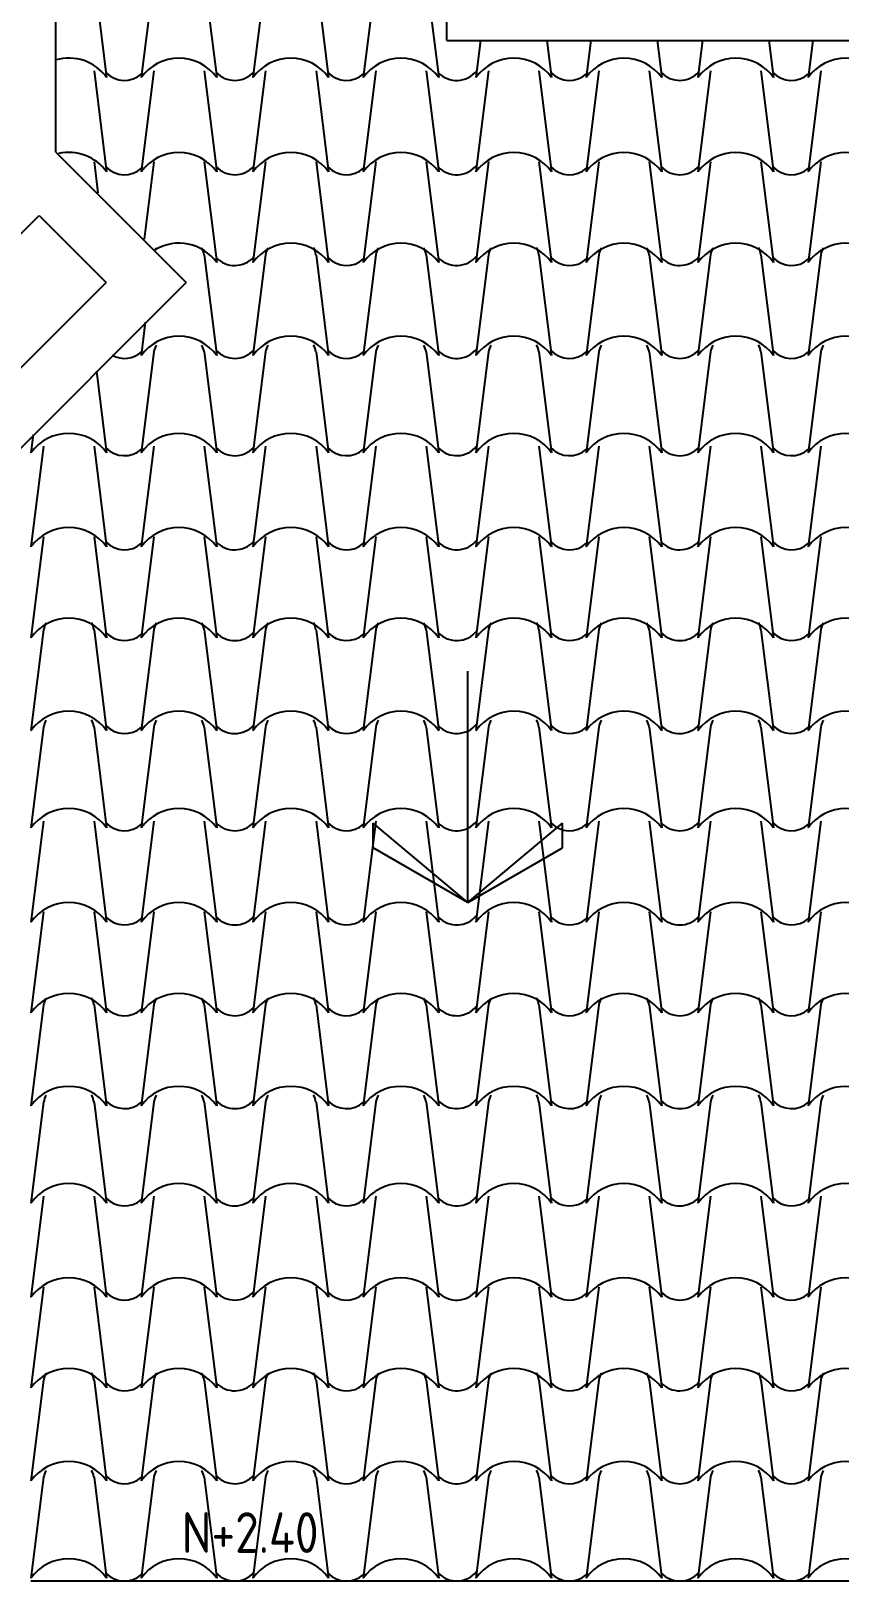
# Model space of a CAD drawing. Header units: millimetres. Extents: x 165.3 to 199.3, y 80.6 to 112.
# Drawn here: x 190.9 to 195.17, y 80.6 to 88.8 of the extents above; entities that cross this region are included whole.
import ezdxf

# ---------------------------------------------------------------- set-up
doc = ezdxf.new("R2010")
doc.units = ezdxf.units.MM
for name, color, linetype in [('30', 3, 'Continuous'), ('alero', 2, 'Continuous'), ('closed', 4, 'Continuous'), ('escalera', 3, 'Continuous'), ('flechas', 4, 'Continuous'), ('muro1', 5, 'Continuous'), ('muro2', 1, 'Continuous')]:
    doc.layers.add(name, color=color, linetype=linetype)
doc.styles.add('ARCH', font='ARCHITXT.SHX')

msp = doc.modelspace()

# ---------------------------------------------------------------- linework, layer by layer
at = {"layer": 'alero', "linetype": 'Continuous', "ltscale": 0.03}
for q in [(193.0966, 91.7454), (197.4966, 88.7454)]:
    msp.add_line((193.0966, 88.7454), q, dxfattribs=at)
at = {"layer": 'closed', "ltscale": 0.015}
msp.add_line((190.8966, 80.5998), (199.2966, 80.5998), dxfattribs=at)
at = {"layer": 'escalera'}
for p, q in [((192.707, 84.4757), (192.707, 84.6067)), ((193.2076, 84.1866), (192.707, 84.6067)), ((193.2076, 84.1866), (193.7082, 84.6067)), ((193.7082, 84.4757), (193.7082, 84.6067)), ((193.2076, 84.1866), (192.707, 84.4757)), ((193.2076, 84.1866), (193.7082, 84.4757))]:
    msp.add_line(p, q, dxfattribs=at)
at = {"layer": 'flechas'}
for p, q in [((191.2299, 89.0826), (191.2966, 88.5493)), ((191.546, 89.0826), (191.4793, 88.5493)), ((191.8127, 89.0826), (191.8793, 88.5493)), ((192.1373, 89.0826), (192.0706, 88.5493)), ((192.404, 89.0826), (192.4706, 88.5493)), ((192.72, 89.0826), (192.6534, 88.5493)), ((192.9867, 89.0826), (193.0534, 88.5493)), ((193.2745, 88.7454), (193.25, 88.5493)), ((193.6255, 88.7454), (193.65, 88.5493)), ((193.8572, 88.7454), (193.8327, 88.5493)), ((194.2082, 88.7454), (194.2327, 88.5493)), ((194.4485, 88.7454), (194.424, 88.5493)), ((194.7995, 88.7454), (194.824, 88.5493)), ((195.0313, 88.7454), (195.0068, 88.5493)), ((191.2299, 88.5839), (191.2966, 88.0505)), ((191.546, 88.5839), (191.4793, 88.0505)), ((191.8127, 88.5839), (191.8793, 88.0505)), ((192.1373, 88.5839), (192.0706, 88.0505)), ((192.404, 88.5839), (192.4706, 88.0505)), ((192.72, 88.5839), (192.6534, 88.0505)), ((192.9867, 88.5839), (193.0534, 88.0505)), ((193.3167, 88.5839), (193.25, 88.0505)), ((193.5833, 88.5839), (193.65, 88.0505)), ((193.8994, 88.5839), (193.8327, 88.0505)), ((194.1661, 88.5839), (194.2327, 88.0505)), ((194.4907, 88.5839), (194.424, 88.0505)), ((194.7574, 88.5839), (194.824, 88.0505)), ((195.0734, 88.5839), (195.0068, 88.0505)), ((191.2299, 88.1039), (191.2506, 87.939)), ((191.546, 88.1039), (191.4949, 87.6947)), ((191.8127, 88.1039), (191.8793, 87.5706)), ((192.1373, 88.1039), (192.0706, 87.5706)), ((192.404, 88.1039), (192.4706, 87.5706)), ((192.72, 88.1039), (192.6534, 87.5706)), ((192.9867, 88.1039), (193.0534, 87.5706)), ((193.3167, 88.1039), (193.25, 87.5706)), ((193.5833, 88.1039), (193.65, 87.5706)), ((193.8994, 88.1039), (193.8327, 87.5706)), ((194.1661, 88.1039), (194.2327, 87.5706)), ((194.4907, 88.1039), (194.424, 87.5706)), ((194.7574, 88.1039), (194.824, 87.5706)), ((195.0734, 88.1039), (195.0068, 87.5706)), ((191.8127, 87.6126), (191.8793, 87.0793)), ((192.1373, 87.6126), (192.0706, 87.0793)), ((192.404, 87.6126), (192.4706, 87.0793)), ((192.72, 87.6126), (192.6534, 87.0793)), ((192.9867, 87.6126), (193.0534, 87.0793)), ((193.3167, 87.6126), (193.25, 87.0793)), ((193.5833, 87.6126), (193.65, 87.0793)), ((193.8994, 87.6126), (193.8327, 87.0793)), ((194.1661, 87.6126), (194.2327, 87.0793)), ((194.4907, 87.6126), (194.424, 87.0793)), ((194.7574, 87.6126), (194.824, 87.0793)), ((195.0734, 87.6126), (195.0068, 87.0793)), ((191.5013, 87.255), (191.4793, 87.0793)), ((191.546, 87.0984), (191.4793, 86.565)), ((191.8127, 87.0984), (191.8793, 86.565)), ((192.1373, 87.0984), (192.0706, 86.565)), ((192.404, 87.0984), (192.4706, 86.565)), ((192.72, 87.0984), (192.6534, 86.565)), ((192.9867, 87.0984), (193.0534, 86.565)), ((193.3167, 87.0984), (193.25, 86.565)), ((193.5833, 87.0984), (193.65, 86.565)), ((193.8994, 87.0984), (193.8327, 86.565)), ((194.1661, 87.0984), (194.2327, 86.565)), ((194.4907, 87.0984), (194.424, 86.565)), ((194.7574, 87.0984), (194.824, 86.565)), ((195.0734, 87.0984), (195.0068, 86.565)), ((191.2427, 86.9964), (191.2966, 86.565)), ((190.9088, 86.6625), (190.8966, 86.565)), ((190.9633, 86.6005), (190.8966, 86.0672)), ((191.2299, 86.6005), (191.2966, 86.0672)), ((191.546, 86.6005), (191.4793, 86.0672)), ((191.8127, 86.6005), (191.8793, 86.0672)), ((192.1373, 86.6005), (192.0706, 86.0672)), ((192.404, 86.6005), (192.4706, 86.0672)), ((192.72, 86.6005), (192.6534, 86.0672)), ((192.9867, 86.6005), (193.0534, 86.0672)), ((193.3167, 86.6005), (193.25, 86.0672)), ((193.5833, 86.6005), (193.65, 86.0672)), ((193.8994, 86.6005), (193.8327, 86.0672)), ((194.1661, 86.6005), (194.2327, 86.0672)), ((194.4907, 86.6005), (194.424, 86.0672)), ((194.7574, 86.6005), (194.824, 86.0672)), ((195.0734, 86.6005), (195.0068, 86.0672)), ((190.9633, 86.1206), (190.8966, 85.5872)), ((191.2299, 86.1206), (191.2966, 85.5872)), ((191.546, 86.1206), (191.4793, 85.5872)), ((191.8127, 86.1206), (191.8793, 85.5872)), ((192.1373, 86.1206), (192.0706, 85.5872)), ((192.404, 86.1206), (192.4706, 85.5872)), ((192.72, 86.1206), (192.6534, 85.5872)), ((192.9867, 86.1206), (193.0534, 85.5872)), ((193.3167, 86.1206), (193.25, 85.5872)), ((193.5833, 86.1206), (193.65, 85.5872)), ((193.8994, 86.1206), (193.8327, 85.5872)), ((194.1661, 86.1206), (194.2327, 85.5872)), ((194.4907, 86.1206), (194.424, 85.5872)), ((194.7574, 86.1206), (194.824, 85.5872)), ((195.0734, 86.1206), (195.0068, 85.5872)), ((190.9633, 85.6292), (190.8966, 85.0959)), ((191.2299, 85.6292), (191.2966, 85.0959)), ((191.546, 85.6292), (191.4793, 85.0959)), ((191.8127, 85.6292), (191.8793, 85.0959)), ((192.1373, 85.6292), (192.0706, 85.0959)), ((192.404, 85.6292), (192.4706, 85.0959)), ((192.72, 85.6292), (192.6534, 85.0959)), ((192.9867, 85.6292), (193.0534, 85.0959)), ((193.3167, 85.6292), (193.25, 85.0959)), ((193.5833, 85.6292), (193.65, 85.0959)), ((193.8994, 85.6292), (193.8327, 85.0959)), ((194.1661, 85.6292), (194.2327, 85.0959)), ((194.4907, 85.6292), (194.424, 85.0959)), ((194.7574, 85.6292), (194.824, 85.0959)), ((195.0734, 85.6292), (195.0068, 85.0959)), ((190.9633, 85.115), (190.8966, 84.5817)), ((191.2299, 85.115), (191.2966, 84.5817)), ((191.546, 85.115), (191.4793, 84.5817)), ((191.8127, 85.115), (191.8793, 84.5817)), ((192.1373, 85.115), (192.0706, 84.5817)), ((192.404, 85.115), (192.4706, 84.5817)), ((192.72, 85.115), (192.6534, 84.5817)), ((192.9867, 85.115), (193.0534, 84.5817)), ((193.3167, 85.115), (193.25, 84.5817)), ((193.5833, 85.115), (193.65, 84.5817)), ((193.8994, 85.115), (193.8327, 84.5817)), ((194.1661, 85.115), (194.2327, 84.5817)), ((194.4907, 85.115), (194.424, 84.5817)), ((194.7574, 85.115), (194.824, 84.5817)), ((195.0734, 85.115), (195.0068, 84.5817)), ((190.9633, 84.6171), (190.8966, 84.0838)), ((191.2299, 84.6171), (191.2966, 84.0838)), ((191.546, 84.6171), (191.4793, 84.0838)), ((191.8127, 84.6171), (191.8793, 84.0838)), ((192.1373, 84.6171), (192.0706, 84.0838)), ((192.404, 84.6171), (192.4706, 84.0838)), ((192.72, 84.6171), (192.6534, 84.0838)), ((192.9867, 84.6171), (193.0534, 84.0838)), ((193.3167, 84.6171), (193.25, 84.0838)), ((193.5833, 84.6171), (193.65, 84.0838)), ((193.8994, 84.6171), (193.8327, 84.0838)), ((194.1661, 84.6171), (194.2327, 84.0838)), ((194.4907, 84.6171), (194.424, 84.0838)), ((194.7574, 84.6171), (194.824, 84.0838)), ((195.0734, 84.6171), (195.0068, 84.0838)), ((190.9633, 84.1372), (190.8966, 83.6039)), ((191.2299, 84.1372), (191.2966, 83.6039)), ((191.546, 84.1372), (191.4793, 83.6039)), ((191.8127, 84.1372), (191.8793, 83.6039)), ((192.1373, 84.1372), (192.0706, 83.6039)), ((192.404, 84.1372), (192.4706, 83.6039)), ((192.72, 84.1372), (192.6534, 83.6039)), ((192.9867, 84.1372), (193.0534, 83.6039)), ((193.3167, 84.1372), (193.25, 83.6039)), ((193.5833, 84.1372), (193.65, 83.6039)), ((193.8994, 84.1372), (193.8327, 83.6039)), ((194.1661, 84.1372), (194.2327, 83.6039)), ((194.4907, 84.1372), (194.424, 83.6039)), ((194.7574, 84.1372), (194.824, 83.6039)), ((195.0734, 84.1372), (195.0068, 83.6039)), ((190.9633, 83.6458), (190.8966, 83.1125)), ((191.2299, 83.6458), (191.2966, 83.1125)), ((191.546, 83.6458), (191.4793, 83.1125)), ((191.8127, 83.6458), (191.8793, 83.1125)), ((192.1373, 83.6458), (192.0706, 83.1125)), ((192.404, 83.6458), (192.4706, 83.1125)), ((192.72, 83.6458), (192.6534, 83.1125)), ((192.9867, 83.6458), (193.0534, 83.1125)), ((193.3167, 83.6458), (193.25, 83.1125)), ((193.5833, 83.6458), (193.65, 83.1125)), ((193.8994, 83.6458), (193.8327, 83.1125)), ((194.1661, 83.6458), (194.2327, 83.1125)), ((194.4907, 83.6458), (194.424, 83.1125)), ((194.7574, 83.6458), (194.824, 83.1125)), ((195.0734, 83.6458), (195.0068, 83.1125)), ((190.9633, 83.1316), (190.8966, 82.5983)), ((191.2299, 83.1316), (191.2966, 82.5983)), ((191.546, 83.1316), (191.4793, 82.5983)), ((191.8127, 83.1316), (191.8793, 82.5983)), ((192.1373, 83.1316), (192.0706, 82.5983)), ((192.404, 83.1316), (192.4706, 82.5983)), ((192.72, 83.1316), (192.6534, 82.5983)), ((192.9867, 83.1316), (193.0534, 82.5983)), ((193.3167, 83.1316), (193.25, 82.5983)), ((193.5833, 83.1316), (193.65, 82.5983)), ((193.8994, 83.1316), (193.8327, 82.5983)), ((194.1661, 83.1316), (194.2327, 82.5983)), ((194.4907, 83.1316), (194.424, 82.5983)), ((194.7574, 83.1316), (194.824, 82.5983)), ((195.0734, 83.1316), (195.0068, 82.5983)), ((190.9633, 82.6338), (190.8966, 82.1004)), ((191.2299, 82.6338), (191.2966, 82.1004)), ((191.546, 82.6338), (191.4793, 82.1004)), ((191.8127, 82.6338), (191.8793, 82.1004)), ((192.1373, 82.6338), (192.0706, 82.1004)), ((192.404, 82.6338), (192.4706, 82.1004)), ((192.72, 82.6338), (192.6534, 82.1004)), ((192.9867, 82.6338), (193.0534, 82.1004)), ((193.3167, 82.6338), (193.25, 82.1004)), ((193.5833, 82.6338), (193.65, 82.1004)), ((193.8994, 82.6338), (193.8327, 82.1004)), ((194.1661, 82.6338), (194.2327, 82.1004)), ((194.4907, 82.6338), (194.424, 82.1004)), ((194.7574, 82.6338), (194.824, 82.1004)), ((195.0734, 82.6338), (195.0068, 82.1004)), ((190.9633, 82.1538), (190.8966, 81.6205)), ((191.2299, 82.1538), (191.2966, 81.6205)), ((191.546, 82.1538), (191.4793, 81.6205)), ((191.8127, 82.1538), (191.8793, 81.6205)), ((192.1373, 82.1538), (192.0706, 81.6205)), ((192.404, 82.1538), (192.4706, 81.6205)), ((192.72, 82.1538), (192.6534, 81.6205)), ((192.9867, 82.1538), (193.0534, 81.6205)), ((193.3167, 82.1538), (193.25, 81.6205)), ((193.5833, 82.1538), (193.65, 81.6205)), ((193.8994, 82.1538), (193.8327, 81.6205)), ((194.1661, 82.1538), (194.2327, 81.6205)), ((194.4907, 82.1538), (194.424, 81.6205)), ((194.7574, 82.1538), (194.824, 81.6205)), ((195.0734, 82.1538), (195.0068, 81.6205)), ((190.9633, 81.6625), (190.8966, 81.1291)), ((191.2299, 81.6625), (191.2966, 81.1291)), ((191.546, 81.6625), (191.4793, 81.1291)), ((191.8127, 81.6625), (191.8793, 81.1291)), ((192.1373, 81.6625), (192.0706, 81.1291)), ((192.404, 81.6625), (192.4706, 81.1291)), ((192.72, 81.6625), (192.6534, 81.1291)), ((192.9867, 81.6625), (193.0534, 81.1291)), ((193.3167, 81.6625), (193.25, 81.1291)), ((193.5833, 81.6625), (193.65, 81.1291)), ((193.8994, 81.6625), (193.8327, 81.1291)), ((194.1661, 81.6625), (194.2327, 81.1291)), ((194.4907, 81.6625), (194.424, 81.1291)), ((194.7574, 81.6625), (194.824, 81.1291)), ((195.0734, 81.6625), (195.0068, 81.1291)), ((190.9633, 81.1482), (190.8966, 80.6149)), ((191.2299, 81.1482), (191.2966, 80.6149)), ((191.546, 81.1482), (191.4793, 80.6149)), ((191.8127, 81.1482), (191.8793, 80.6149)), ((192.1373, 81.1482), (192.0706, 80.6149)), ((192.404, 81.1482), (192.4706, 80.6149)), ((192.72, 81.1482), (192.6534, 80.6149)), ((192.9867, 81.1482), (193.0534, 80.6149)), ((193.3167, 81.1482), (193.25, 80.6149)), ((193.5833, 81.1482), (193.65, 80.6149)), ((193.8994, 81.1482), (193.8327, 80.6149)), ((194.1661, 81.1482), (194.2327, 80.6149)), ((194.4907, 81.1482), (194.424, 80.6149)), ((194.7574, 81.1482), (194.824, 80.6149)), ((195.0734, 81.1482), (195.0068, 80.6149))]:
    msp.add_line(p, q, dxfattribs=at)
for centre, radius, start, end in [((191.0966, 88.4061), 0.246, 35.59676, 106.20192), ((191.6793, 88.4061), 0.246, 35.59676, 144.40324), ((192.2706, 88.4061), 0.246, 35.59676, 144.40324), ((192.8534, 88.4061), 0.246, 35.59676, 144.40324), ((193.45, 88.4061), 0.246, 35.59676, 144.40324), ((194.0327, 88.4061), 0.246, 35.59676, 144.40324), ((194.624, 88.4061), 0.246, 35.59676, 144.40324), ((195.2068, 88.4061), 0.246, 35.59676, 144.40324), ((191.3913, 88.6701), 0.1359, 223.82553, 311.68973), ((191.9741, 88.6701), 0.1359, 223.82579, 317.47636), ((192.5654, 88.6701), 0.1359, 223.82579, 311.68997), ((193.1481, 88.6701), 0.1359, 223.82553, 321.5083), ((193.7447, 88.6701), 0.1359, 223.82553, 311.68973), ((194.3275, 88.6701), 0.1359, 223.82579, 317.47636), ((194.9188, 88.6701), 0.1359, 223.82579, 311.68997), ((191.0966, 87.9074), 0.246, 35.59676, 102.76188), ((191.6793, 87.9074), 0.246, 35.59676, 144.40324), ((192.2706, 87.9074), 0.246, 35.59676, 144.40324), ((192.8534, 87.9074), 0.246, 35.59676, 144.40324), ((193.45, 87.9074), 0.246, 35.59676, 144.40324), ((194.0327, 87.9074), 0.246, 35.59676, 144.40324), ((194.624, 87.9074), 0.246, 35.59676, 144.40324), ((195.2068, 87.9074), 0.246, 35.59676, 144.40324), ((191.3913, 88.1713), 0.1359, 223.82553, 311.68973), ((191.9741, 88.1713), 0.1359, 223.82579, 317.47636), ((192.5654, 88.1713), 0.1359, 223.82579, 311.68997), ((193.1481, 88.1713), 0.1359, 223.82553, 321.5083), ((193.7447, 88.1713), 0.1359, 223.82553, 311.68973), ((194.3275, 88.1713), 0.1359, 223.82579, 317.47636), ((194.9188, 88.1713), 0.1359, 223.82579, 311.68997), ((191.6793, 87.4274), 0.246, 35.59676, 121.23705), ((191.6793, 87.5861), 0.1359, 152.56923, 158.26325), ((191.6793, 87.5861), 0.1359, 11.22499, 27.43077), ((192.2706, 87.4274), 0.246, 35.59676, 144.40324), ((192.2706, 87.5861), 0.1359, 152.56923, 168.77501), ((192.2706, 87.5861), 0.1359, 11.22499, 27.43077), ((192.8534, 87.4274), 0.246, 35.59676, 144.40324), ((192.8534, 87.5861), 0.1359, 152.56923, 168.77501), ((192.8534, 87.5861), 0.1359, 11.22499, 27.43077), ((193.45, 87.4274), 0.246, 35.59676, 144.40324), ((193.45, 87.5861), 0.1359, 152.56923, 168.77501), ((193.45, 87.5861), 0.1359, 11.22499, 27.43077), ((194.0327, 87.4274), 0.246, 35.59676, 144.40324), ((194.0327, 87.5861), 0.1359, 152.56923, 168.77501), ((194.0327, 87.5861), 0.1359, 11.22499, 27.43077), ((194.624, 87.4274), 0.246, 35.59676, 144.40324), ((194.624, 87.5861), 0.1359, 152.56923, 168.77501), ((194.624, 87.5861), 0.1359, 11.22499, 27.43077), ((195.2068, 87.4274), 0.246, 35.59676, 144.40324), ((195.2068, 87.5861), 0.1359, 152.56923, 168.77501), ((191.9741, 87.6914), 0.1359, 223.82579, 317.47636), ((192.5654, 87.6914), 0.1359, 223.82579, 311.68997), ((193.1481, 87.6914), 0.1359, 223.82553, 321.5083), ((193.7447, 87.6914), 0.1359, 223.82553, 311.68973), ((194.3275, 87.6914), 0.1359, 223.82579, 317.47636), ((194.9188, 87.6914), 0.1359, 223.82579, 311.68997), ((191.6793, 86.9361), 0.246, 35.59676, 144.40324), ((191.6793, 87.0719), 0.1359, 152.56923, 168.77501), ((191.6793, 87.0719), 0.1359, 11.22499, 27.43077), ((192.2706, 86.9361), 0.246, 35.59676, 144.40324), ((192.2706, 87.0719), 0.1359, 152.56923, 168.77501), ((192.2706, 87.0719), 0.1359, 11.22499, 27.43077), ((192.8534, 86.9361), 0.246, 35.59676, 144.40324), ((192.8534, 87.0719), 0.1359, 152.56923, 168.77501), ((192.8534, 87.0719), 0.1359, 11.22499, 27.43077), ((193.45, 86.9361), 0.246, 35.59676, 144.40324), ((193.45, 87.0719), 0.1359, 152.56923, 168.77501), ((193.45, 87.0719), 0.1359, 11.22499, 27.43077), ((194.0327, 86.9361), 0.246, 35.59676, 144.40324), ((194.0327, 87.0719), 0.1359, 152.56923, 168.77501), ((194.0327, 87.0719), 0.1359, 11.22499, 27.43077), ((194.624, 86.9361), 0.246, 35.59676, 144.40324), ((194.624, 87.0719), 0.1359, 152.56923, 168.77501), ((194.624, 87.0719), 0.1359, 11.22499, 27.43077), ((195.2068, 86.9361), 0.246, 35.59676, 144.40324), ((195.2068, 87.0719), 0.1359, 152.56923, 168.77501), ((191.3913, 87.2001), 0.1359, 241.6331, 311.68973), ((191.9741, 87.2001), 0.1359, 223.82579, 317.47636), ((192.5654, 87.2001), 0.1359, 223.82579, 311.68997), ((193.1481, 87.2001), 0.1359, 223.82553, 321.5083), ((193.7447, 87.2001), 0.1359, 223.82553, 311.68973), ((194.3275, 87.2001), 0.1359, 223.82579, 317.47636), ((194.9188, 87.2001), 0.1359, 223.82579, 311.68997), ((191.0966, 86.4219), 0.246, 35.59676, 144.40324), ((191.6793, 86.4219), 0.246, 35.59676, 144.40324), ((192.2706, 86.4219), 0.246, 35.59676, 144.40324), ((192.8534, 86.4219), 0.246, 35.59676, 144.40324), ((193.45, 86.4219), 0.246, 35.59676, 144.40324), ((194.0327, 86.4219), 0.246, 35.59676, 144.40324), ((194.624, 86.4219), 0.246, 35.59676, 144.40324), ((195.2068, 86.4219), 0.246, 35.59676, 144.40324), ((191.3913, 86.6858), 0.1359, 223.82553, 311.68973), ((191.9741, 86.6858), 0.1359, 223.82579, 317.47636), ((192.5654, 86.6858), 0.1359, 223.82579, 311.68997), ((193.1481, 86.6858), 0.1359, 223.82553, 321.5083), ((193.7447, 86.6858), 0.1359, 223.82553, 311.68973), ((194.3275, 86.6858), 0.1359, 223.82579, 317.47636), ((194.9188, 86.6858), 0.1359, 223.82579, 311.68997), ((191.0966, 85.924), 0.246, 35.59676, 144.40324), ((191.6793, 85.924), 0.246, 35.59676, 144.40324), ((192.2706, 85.924), 0.246, 35.59676, 144.40324), ((192.8534, 85.924), 0.246, 35.59676, 144.40324), ((193.45, 85.924), 0.246, 35.59676, 144.40324), ((194.0327, 85.924), 0.246, 35.59676, 144.40324), ((194.624, 85.924), 0.246, 35.59676, 144.40324), ((195.2068, 85.924), 0.246, 35.59676, 144.40324), ((191.3913, 86.188), 0.1359, 223.82553, 311.68973), ((191.9741, 86.188), 0.1359, 223.82579, 317.47636), ((192.5654, 86.188), 0.1359, 223.82579, 311.68997), ((193.1481, 86.188), 0.1359, 223.82553, 321.5083), ((193.7447, 86.188), 0.1359, 223.82553, 311.68973), ((194.3275, 86.188), 0.1359, 223.82579, 317.47636), ((194.9188, 86.188), 0.1359, 223.82579, 311.68997), ((191.0966, 85.4441), 0.246, 35.59676, 144.40324), ((191.0966, 85.6027), 0.1359, 152.56923, 168.77501), ((191.0966, 85.6027), 0.1359, 11.22499, 27.43077), ((191.6793, 85.4441), 0.246, 35.59676, 144.40324), ((191.6793, 85.6027), 0.1359, 152.56923, 168.77501), ((191.6793, 85.6027), 0.1359, 11.22499, 27.43077), ((192.2706, 85.4441), 0.246, 35.59676, 144.40324), ((192.2706, 85.6027), 0.1359, 152.56923, 168.77501), ((192.2706, 85.6027), 0.1359, 11.22499, 27.43077), ((192.8534, 85.4441), 0.246, 35.59676, 144.40324), ((192.8534, 85.6027), 0.1359, 152.56923, 168.77501), ((192.8534, 85.6027), 0.1359, 11.22499, 27.43077), ((193.45, 85.4441), 0.246, 35.59676, 144.40324), ((193.45, 85.6027), 0.1359, 152.56923, 168.77501), ((193.45, 85.6027), 0.1359, 11.22499, 27.43077), ((194.0327, 85.4441), 0.246, 35.59676, 144.40324), ((194.0327, 85.6027), 0.1359, 152.56923, 168.77501), ((194.0327, 85.6027), 0.1359, 11.22499, 27.43077), ((194.624, 85.4441), 0.246, 35.59676, 144.40324), ((194.624, 85.6027), 0.1359, 152.56923, 168.77501), ((194.624, 85.6027), 0.1359, 11.22499, 27.43077), ((195.2068, 85.4441), 0.246, 35.59676, 144.40324), ((195.2068, 85.6027), 0.1359, 152.56923, 168.77501), ((191.3913, 85.708), 0.1359, 223.82553, 311.68973), ((191.9741, 85.708), 0.1359, 223.82579, 317.47636), ((192.5654, 85.708), 0.1359, 223.82579, 311.68997), ((193.1481, 85.708), 0.1359, 223.82553, 321.5083), ((193.7447, 85.708), 0.1359, 223.82553, 311.68973), ((194.3275, 85.708), 0.1359, 223.82579, 317.47636), ((194.9188, 85.708), 0.1359, 223.82579, 311.68997), ((191.0966, 84.9527), 0.246, 35.59676, 144.40324), ((191.6793, 84.9527), 0.246, 35.59676, 144.40324), ((192.2706, 84.9527), 0.246, 35.59676, 144.40324), ((192.8534, 84.9527), 0.246, 35.59676, 144.40324), ((193.45, 84.9527), 0.246, 35.59676, 144.40324), ((194.0327, 84.9527), 0.246, 35.59676, 144.40324), ((194.624, 84.9527), 0.246, 35.59676, 144.40324), ((195.2068, 84.9527), 0.246, 35.59676, 144.40324), ((191.0966, 85.0885), 0.1359, 152.56923, 168.77501), ((191.0966, 85.0885), 0.1359, 11.22499, 27.43077), ((191.3913, 85.2167), 0.1359, 223.82553, 311.68973), ((191.6793, 85.0885), 0.1359, 152.56923, 168.77501), ((191.6793, 85.0885), 0.1359, 11.22499, 27.43077), ((191.9741, 85.2167), 0.1359, 223.82579, 317.47636), ((192.2706, 85.0885), 0.1359, 152.56923, 168.77501), ((192.2706, 85.0885), 0.1359, 11.22499, 27.43077), ((192.5654, 85.2167), 0.1359, 223.82579, 311.68997), ((192.8534, 85.0885), 0.1359, 152.56923, 168.77501), ((192.8534, 85.0885), 0.1359, 11.22499, 27.43077), ((193.1481, 85.2167), 0.1359, 223.82553, 321.5083), ((193.45, 85.0885), 0.1359, 152.56923, 168.77501), ((193.45, 85.0885), 0.1359, 11.22499, 27.43077), ((193.7447, 85.2167), 0.1359, 223.82553, 311.68973), ((194.0327, 85.0885), 0.1359, 152.56923, 168.77501), ((194.0327, 85.0885), 0.1359, 11.22499, 27.43077), ((194.3275, 85.2167), 0.1359, 223.82579, 317.47636), ((194.624, 85.0885), 0.1359, 152.56923, 168.77501), ((194.624, 85.0885), 0.1359, 11.22499, 27.43077), ((194.9188, 85.2167), 0.1359, 223.82579, 311.68997), ((195.2068, 85.0885), 0.1359, 152.56923, 168.77501), ((191.0966, 84.4385), 0.246, 35.59676, 144.40324), ((191.6793, 84.4385), 0.246, 35.59676, 144.40324), ((192.2706, 84.4385), 0.246, 35.59676, 144.40324), ((192.8534, 84.4385), 0.246, 35.59676, 144.40324), ((193.45, 84.4385), 0.246, 35.59676, 144.40324), ((194.0327, 84.4385), 0.246, 35.59676, 144.40324), ((194.624, 84.4385), 0.246, 35.59676, 144.40324), ((195.2068, 84.4385), 0.246, 35.59676, 144.40324), ((191.3913, 84.7025), 0.1359, 223.82553, 311.68973), ((191.9741, 84.7025), 0.1359, 223.82579, 317.47636), ((192.5654, 84.7025), 0.1359, 223.82579, 311.68997), ((193.1481, 84.7025), 0.1359, 223.82553, 321.5083), ((193.7447, 84.7025), 0.1359, 223.82553, 311.68973), ((194.3275, 84.7025), 0.1359, 223.82579, 317.47636), ((194.9188, 84.7025), 0.1359, 223.82579, 311.68997), ((191.0966, 83.9406), 0.246, 35.59676, 144.40324), ((191.6793, 83.9406), 0.246, 35.59676, 144.40324), ((192.2706, 83.9406), 0.246, 35.59676, 144.40324), ((192.8534, 83.9406), 0.246, 35.59676, 144.40324), ((193.45, 83.9406), 0.246, 35.59676, 144.40324), ((194.0327, 83.9406), 0.246, 35.59676, 144.40324), ((194.624, 83.9406), 0.246, 35.59676, 144.40324), ((195.2068, 83.9406), 0.246, 35.59676, 144.40324), ((191.3913, 84.2046), 0.1359, 223.82553, 311.68973), ((191.9741, 84.2046), 0.1359, 223.82579, 317.47636), ((192.5654, 84.2046), 0.1359, 223.82579, 311.68997), ((193.1481, 84.2046), 0.1359, 223.82553, 321.5083), ((193.7447, 84.2046), 0.1359, 223.82553, 311.68973), ((194.3275, 84.2046), 0.1359, 223.82579, 317.47636), ((194.9188, 84.2046), 0.1359, 223.82579, 311.68997), ((191.0966, 83.4607), 0.246, 35.59676, 144.40324), ((191.0966, 83.6194), 0.1359, 152.56923, 168.77501), ((191.0966, 83.6194), 0.1359, 11.22499, 27.43077), ((191.6793, 83.4607), 0.246, 35.59676, 144.40324), ((191.6793, 83.6194), 0.1359, 152.56923, 168.77501), ((191.6793, 83.6194), 0.1359, 11.22499, 27.43077), ((192.2706, 83.4607), 0.246, 35.59676, 144.40324), ((192.2706, 83.6194), 0.1359, 152.56923, 168.77501), ((192.2706, 83.6194), 0.1359, 11.22499, 27.43077), ((192.8534, 83.4607), 0.246, 35.59676, 144.40324), ((192.8534, 83.6194), 0.1359, 152.56923, 168.77501), ((192.8534, 83.6194), 0.1359, 11.22499, 27.43077), ((193.45, 83.4607), 0.246, 35.59676, 144.40324), ((193.45, 83.6194), 0.1359, 152.56923, 168.77501), ((193.45, 83.6194), 0.1359, 11.22499, 27.43077), ((194.0327, 83.4607), 0.246, 35.59676, 144.40324), ((194.0327, 83.6194), 0.1359, 152.56923, 168.77501), ((194.0327, 83.6194), 0.1359, 11.22499, 27.43077), ((194.624, 83.4607), 0.246, 35.59676, 144.40324), ((194.624, 83.6194), 0.1359, 152.56923, 168.77501), ((194.624, 83.6194), 0.1359, 11.22499, 27.43077), ((195.2068, 83.4607), 0.246, 35.59676, 144.40324), ((195.2068, 83.6194), 0.1359, 152.56923, 168.77501), ((191.3913, 83.7247), 0.1359, 223.82553, 311.68973), ((191.9741, 83.7247), 0.1359, 223.82579, 317.47636), ((192.5654, 83.7247), 0.1359, 223.82579, 311.68997), ((193.1481, 83.7247), 0.1359, 223.82553, 321.5083), ((193.7447, 83.7247), 0.1359, 223.82553, 311.68973), ((194.3275, 83.7247), 0.1359, 223.82579, 317.47636), ((194.9188, 83.7247), 0.1359, 223.82579, 311.68997), ((191.0966, 82.9693), 0.246, 35.59676, 144.40324), ((191.6793, 82.9693), 0.246, 35.59676, 144.40324), ((192.2706, 82.9693), 0.246, 35.59676, 144.40324), ((192.8534, 82.9693), 0.246, 35.59676, 144.40324), ((193.45, 82.9693), 0.246, 35.59676, 144.40324), ((194.0327, 82.9693), 0.246, 35.59676, 144.40324), ((194.624, 82.9693), 0.246, 35.59676, 144.40324), ((195.2068, 82.9693), 0.246, 35.59676, 144.40324), ((191.0966, 83.1052), 0.1359, 152.56923, 168.77501), ((191.0966, 83.1052), 0.1359, 11.22499, 27.43077), ((191.3913, 83.2333), 0.1359, 223.82553, 311.68973), ((191.6793, 83.1052), 0.1359, 152.56923, 168.77501), ((191.6793, 83.1052), 0.1359, 11.22499, 27.43077), ((191.9741, 83.2333), 0.1359, 223.82579, 317.47636), ((192.2706, 83.1052), 0.1359, 152.56923, 168.77501), ((192.2706, 83.1052), 0.1359, 11.22499, 27.43077), ((192.5654, 83.2333), 0.1359, 223.82579, 311.68997), ((192.8534, 83.1052), 0.1359, 152.56923, 168.77501), ((192.8534, 83.1052), 0.1359, 11.22499, 27.43077), ((193.1481, 83.2333), 0.1359, 223.82553, 321.5083), ((193.45, 83.1052), 0.1359, 152.56923, 168.77501), ((193.45, 83.1052), 0.1359, 11.22499, 27.43077), ((193.7447, 83.2333), 0.1359, 223.82553, 311.68973), ((194.0327, 83.1052), 0.1359, 152.56923, 168.77501), ((194.0327, 83.1052), 0.1359, 11.22499, 27.43077), ((194.3275, 83.2333), 0.1359, 223.82579, 317.47636), ((194.624, 83.1052), 0.1359, 152.56923, 168.77501), ((194.624, 83.1052), 0.1359, 11.22499, 27.43077), ((194.9188, 83.2333), 0.1359, 223.82579, 311.68997), ((195.2068, 83.1052), 0.1359, 152.56923, 168.77501), ((191.0966, 82.4551), 0.246, 35.59676, 144.40324), ((191.6793, 82.4551), 0.246, 35.59676, 144.40324), ((192.2706, 82.4551), 0.246, 35.59676, 144.40324), ((192.8534, 82.4551), 0.246, 35.59676, 144.40324), ((193.45, 82.4551), 0.246, 35.59676, 144.40324), ((194.0327, 82.4551), 0.246, 35.59676, 144.40324), ((194.624, 82.4551), 0.246, 35.59676, 144.40324), ((195.2068, 82.4551), 0.246, 35.59676, 144.40324), ((191.3913, 82.7191), 0.1359, 223.82553, 311.68973), ((191.9741, 82.7191), 0.1359, 223.82579, 317.47636), ((192.5654, 82.7191), 0.1359, 223.82579, 311.68997), ((193.1481, 82.7191), 0.1359, 223.82553, 321.5083), ((193.7447, 82.7191), 0.1359, 223.82553, 311.68973), ((194.3275, 82.7191), 0.1359, 223.82579, 317.47636), ((194.9188, 82.7191), 0.1359, 223.82579, 311.68997), ((191.0966, 81.9572), 0.246, 35.59676, 144.40324), ((191.6793, 81.9572), 0.246, 35.59676, 144.40324), ((192.2706, 81.9572), 0.246, 35.59676, 144.40324), ((192.8534, 81.9572), 0.246, 35.59676, 144.40324), ((193.45, 81.9572), 0.246, 35.59676, 144.40324), ((194.0327, 81.9572), 0.246, 35.59676, 144.40324), ((194.624, 81.9572), 0.246, 35.59676, 144.40324), ((195.2068, 81.9572), 0.246, 35.59676, 144.40324), ((191.3913, 82.2212), 0.1359, 223.82553, 311.68973), ((191.9741, 82.2212), 0.1359, 223.82579, 317.47636), ((192.5654, 82.2212), 0.1359, 223.82579, 311.68997), ((193.1481, 82.2212), 0.1359, 223.82553, 321.5083), ((193.7447, 82.2212), 0.1359, 223.82553, 311.68973), ((194.3275, 82.2212), 0.1359, 223.82579, 317.47636), ((194.9188, 82.2212), 0.1359, 223.82579, 311.68997), ((191.0966, 81.4773), 0.246, 35.59676, 144.40324), ((191.6793, 81.4773), 0.246, 35.59676, 144.40324), ((192.2706, 81.4773), 0.246, 35.59676, 144.40324), ((192.8534, 81.4773), 0.246, 35.59676, 144.40324), ((193.45, 81.4773), 0.246, 35.59676, 144.40324), ((194.0327, 81.4773), 0.246, 35.59676, 144.40324), ((194.624, 81.4773), 0.246, 35.59676, 144.40324), ((195.2068, 81.4773), 0.246, 35.59676, 144.40324), ((191.0966, 81.636), 0.1359, 152.56923, 168.77501), ((191.0966, 81.636), 0.1359, 11.22499, 27.43077), ((191.3913, 81.7413), 0.1359, 223.82553, 311.68973), ((191.6793, 81.636), 0.1359, 152.56923, 168.77501), ((191.6793, 81.636), 0.1359, 11.22499, 27.43077), ((191.9741, 81.7413), 0.1359, 223.82579, 317.47636), ((192.2706, 81.636), 0.1359, 152.56923, 168.77501), ((192.2706, 81.636), 0.1359, 11.22499, 27.43077), ((192.5654, 81.7413), 0.1359, 223.82579, 311.68997), ((192.8534, 81.636), 0.1359, 152.56923, 168.77501), ((192.8534, 81.636), 0.1359, 11.22499, 27.43077), ((193.1481, 81.7413), 0.1359, 223.82553, 321.5083), ((193.45, 81.636), 0.1359, 152.56923, 168.77501), ((193.45, 81.636), 0.1359, 11.22499, 27.43077), ((193.7447, 81.7413), 0.1359, 223.82553, 311.68973), ((194.0327, 81.636), 0.1359, 152.56923, 168.77501), ((194.0327, 81.636), 0.1359, 11.22499, 27.43077), ((194.3275, 81.7413), 0.1359, 223.82579, 317.47636), ((194.624, 81.636), 0.1359, 152.56923, 168.77501), ((194.624, 81.636), 0.1359, 11.22499, 27.43077), ((194.9188, 81.7413), 0.1359, 223.82579, 311.68997), ((195.2068, 81.636), 0.1359, 152.56923, 168.77501), ((191.0966, 80.986), 0.246, 35.59676, 144.40324), ((191.6793, 80.986), 0.246, 35.59676, 144.40324), ((192.2706, 80.986), 0.246, 35.59676, 144.40324), ((192.8534, 80.986), 0.246, 35.59676, 144.40324), ((193.45, 80.986), 0.246, 35.59676, 144.40324), ((194.0327, 80.986), 0.246, 35.59676, 144.40324), ((194.624, 80.986), 0.246, 35.59676, 144.40324), ((195.2068, 80.986), 0.246, 35.59676, 144.40324), ((191.0966, 81.1218), 0.1359, 152.56923, 168.77501), ((191.0966, 81.1218), 0.1359, 11.22499, 27.43077), ((191.3913, 81.2499), 0.1359, 223.82553, 311.68973), ((191.6793, 81.1218), 0.1359, 152.56923, 168.77501), ((191.6793, 81.1218), 0.1359, 11.22499, 27.43077), ((191.9741, 81.2499), 0.1359, 223.82579, 317.47636), ((192.2706, 81.1218), 0.1359, 152.56923, 168.77501), ((192.2706, 81.1218), 0.1359, 11.22499, 27.43077), ((192.5654, 81.2499), 0.1359, 223.82579, 311.68997), ((192.8534, 81.1218), 0.1359, 152.56923, 168.77501), ((192.8534, 81.1218), 0.1359, 11.22499, 27.43077), ((193.1481, 81.2499), 0.1359, 223.82553, 321.5083), ((193.45, 81.1218), 0.1359, 152.56923, 168.77501), ((193.45, 81.1218), 0.1359, 11.22499, 27.43077), ((193.7447, 81.2499), 0.1359, 223.82553, 311.68973), ((194.0327, 81.1218), 0.1359, 152.56923, 168.77501), ((194.0327, 81.1218), 0.1359, 11.22499, 27.43077), ((194.3275, 81.2499), 0.1359, 223.82579, 317.47636), ((194.624, 81.1218), 0.1359, 152.56923, 168.77501), ((194.624, 81.1218), 0.1359, 11.22499, 27.43077), ((194.9188, 81.2499), 0.1359, 223.82579, 311.68997), ((195.2068, 81.1218), 0.1359, 152.56923, 168.77501), ((191.0966, 80.4717), 0.246, 35.59676, 144.40324), ((191.6793, 80.4717), 0.246, 35.59676, 144.40324), ((192.2706, 80.4717), 0.246, 35.59676, 144.40324), ((192.8534, 80.4717), 0.246, 35.59676, 144.40324), ((193.1481, 80.7357), 0.1359, 223.82553, 321.5083), ((193.45, 80.4717), 0.246, 35.59676, 144.40324), ((194.0327, 80.4717), 0.246, 35.59676, 144.40324), ((194.624, 80.4717), 0.246, 35.59676, 144.40324), ((195.2068, 80.4717), 0.246, 35.59676, 144.40324), ((191.3913, 80.7357), 0.1359, 223.82553, 311.68973), ((191.9741, 80.7357), 0.1359, 223.82579, 317.47636), ((192.5654, 80.7357), 0.1359, 223.82579, 311.68997), ((193.7447, 80.7357), 0.1359, 223.82553, 311.68973), ((194.3275, 80.7357), 0.1359, 223.82579, 317.47636), ((194.9188, 80.7357), 0.1359, 223.82579, 311.68997)]:
    msp.add_arc(centre, radius, start, end, dxfattribs=at)
at = {"layer": 'muro1'}
for p, q in [((191.028, 88.1554), (191.028, 92.5454)), ((191.028, 88.1554), (191.7179, 87.4655)), ((189.8087, 86.6877), (190.9401, 87.819)), ((190.9401, 87.819), (191.2937, 87.4655)), ((190.1623, 85.9098), (191.7179, 87.4655)), ((190.1623, 86.3341), (191.2937, 87.4655))]:
    msp.add_line(p, q, dxfattribs=at)
at = {"layer": 'muro2'}
msp.add_line((193.2076, 84.1866), (193.2076, 85.4105), dxfattribs=at)

# ---------------------------------------------------------------- texts
at = {"layer": '30', "style": 'ARCH'}
msp.add_text('N+2.40', height=0.21482, dxfattribs=at).set_placement((191.6941, 80.7484))

doc.saveas('drawing.dxf')
